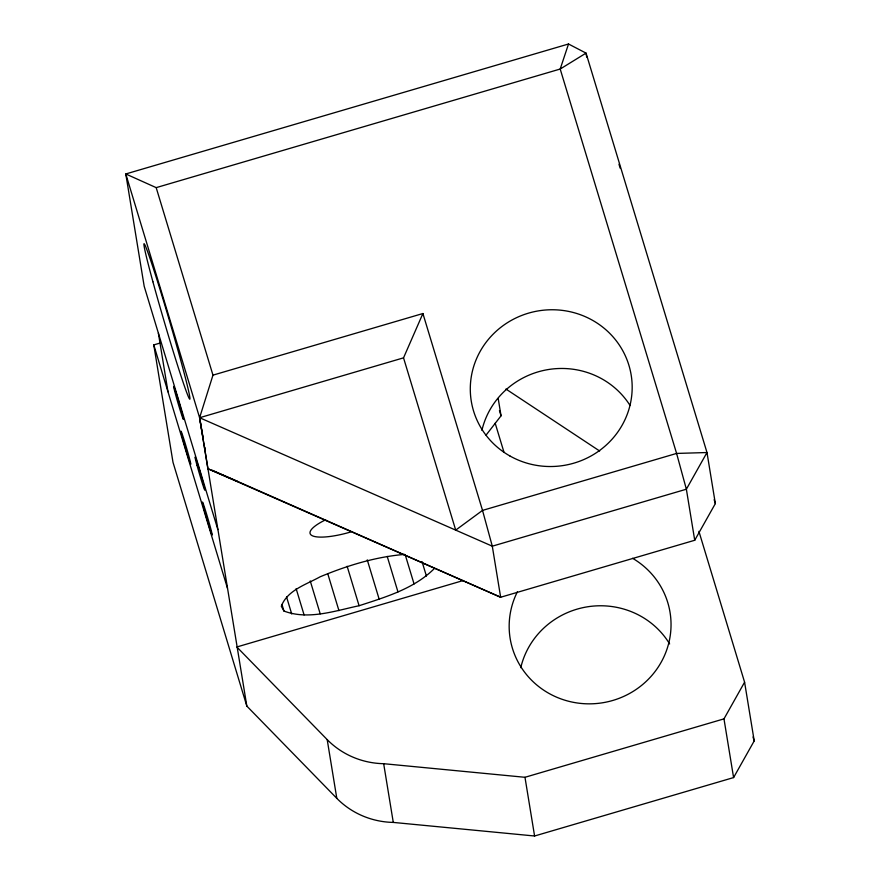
<?xml version="1.0" encoding="UTF-8"?>
<svg xmlns="http://www.w3.org/2000/svg" width="880" height="880" viewBox="0 0 880 880"><rect width="100%" height="100%" fill="white"/><g stroke="black" fill="none" stroke-linecap="round" stroke-linejoin="round"><path stroke-width="1.32" d="M207.823 468.314L199.606 417.725L212.971 375.144L156.189 187.638L125.785 173.965L144.188 286.286L217.855 529.573M694.727 540.265L715.352 503.591L706.992 452.529L586.036 53.108L568.513 44L560.197 69.036L676.599 453.431L686.367 489.214L694.727 540.265L500.654 597.245L207.966 468.776L208.527 468.611M568.513 44L125.785 173.965L199.606 417.725L492.294 546.183L686.367 489.214L706.992 452.529L676.599 453.431L482.526 510.4L455.708 530.123L403.535 357.852L422.906 313.522L212.971 375.144M160.358 342.98L153.78 344.905L173.008 462.33L246.829 706.09L336.809 798.336A81.015 78.32 -9.3 0 0 393.283 822.415L534.589 836L733.59 777.579L723.976 718.872L744.59 682.187L698.907 531.333M733.59 777.579L754.215 740.905L744.59 682.187M486.079 435.105L501.039 415.811L498.179 398.398M404.646 554.4C375.474 556.842 347.105 565.598 320.166 576.785C306.339 584.485 287.331 590.128 281.303 606.254L283.954 611.039C308.176 620.279 334.895 610.852 359.084 605.726C385.473 597.113 413.985 588.764 434.181 568.711M156.189 187.638L560.197 69.036L586.036 53.108L586.685 57.112M246.829 706.09L199.606 417.725L403.535 357.852M237.072 646.91L463.309 580.503M237.215 647.383L327.195 739.618A81.015 78.32 -9.3 0 0 383.669 763.697L524.975 777.293L723.976 718.872M207.966 468.776L238.414 481.778M212.267 470.261L500.654 597.245L492.294 546.183L482.526 510.4L422.906 313.522M505.923 389.037L599.632 451M714.153 499.653L715.352 503.591M753.016 736.967L754.215 740.905M499.444 410.553L501.039 415.811M495.187 423.225L503.954 452.166M422.037 561.594L426.415 576.059M405.295 555.038L414.062 583.968M387.211 556.402L397.958 591.899M367.257 559.867L379.203 599.324M347.138 566.269L359.084 605.726M327.8 573.848L338.954 610.665M310.244 580.943L320.199 613.811M296.131 588.654L304.095 614.955M286.55 596.915L291.731 614.009M281.963 604.472L283.954 611.039M153.78 344.905L227.458 588.203M199.606 417.725L203.368 439.153M204.776 447.183L205.249 449.867M524.975 777.293L534.589 836M383.669 763.697L393.283 822.415M327.195 739.618L336.809 798.336M158.378 333.157L167.981 391.787M350.57 532.026A40.502 10.263 -16.8 0 1 312.268 535.722A40.502 10.263 -16.8 0 1 325.644 519.794M618.981 164.274A81.015 2.629 73.6 0 1 620.158 168.168M520.773 667.689A81.015 78.32 -9.3 0 1 587.4 606.815A81.015 78.32 -9.3 0 1 669.636 643.94M481.91 430.375A81.015 78.32 -9.3 0 1 547.844 369.622A81.015 78.32 -9.3 0 1 630.047 405.46M632.588 558.294A81.015 78.32 -9.3 0 1 660.341 663.674A81.015 78.32 -9.3 0 1 552.189 695.112A81.015 78.32 -9.3 0 1 517.396 591.778M152.9 281.743A81.015 2.629 73.6 0 0 189.64 399.102A81.015 2.629 73.6 0 0 158.092 283.272A81.015 2.629 73.6 0 0 152.9 281.743M509.872 455.95A81.015 78.32 -9.3 0 0 632.17 388.3A81.015 78.32 -9.3 0 0 511.676 320.166A81.015 78.32 -9.3 0 0 509.872 455.95M197.054 465.454A17.215 0.561 73.6 0 0 204.809 490.171A17.215 0.561 73.6 0 0 198.033 465.333A17.215 0.561 73.6 0 0 197.054 465.454M204.27 509.839A17.215 0.561 73.6 0 0 212.135 535.007A17.215 0.561 73.6 0 0 205.513 510.631A17.215 0.561 73.6 0 0 204.27 509.839M174.735 391.358A17.215 0.561 73.6 0 0 183.084 418.88A17.215 0.561 73.6 0 0 177.771 398.354A17.215 0.561 73.6 0 0 174.735 391.358M182.512 437.866A17.215 0.561 73.6 0 0 190.619 464.123A17.215 0.561 73.6 0 0 184.481 441.144A17.215 0.561 73.6 0 0 182.512 437.866"/></g></svg>
